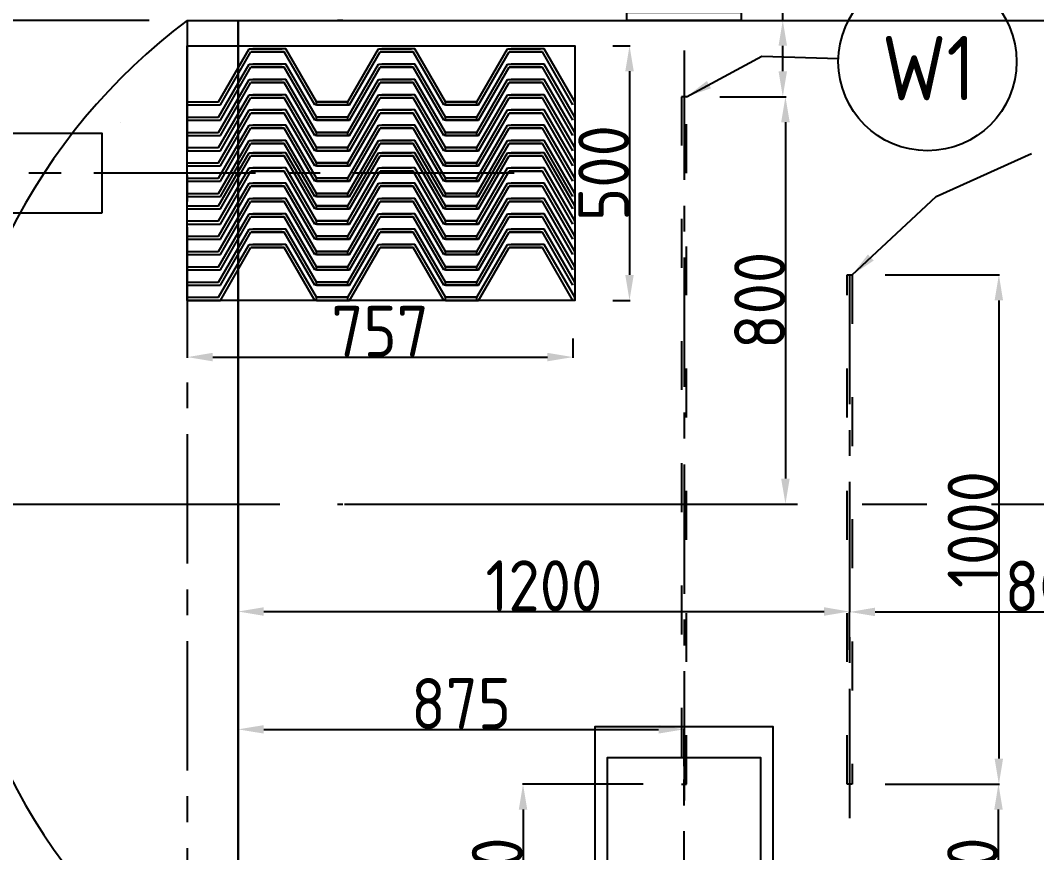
# Model space of a CAD drawing. Header units: inches. Extents: x 45640 to 67593, y 5 to 11258.
# Drawn here: x 53004 to 54999, y 3903 to 5538 of the extents above; entities that cross this region are included whole.
import ezdxf

# ---------------------------------------------------------------- set-up
doc = ezdxf.new("R2010")
doc.units = ezdxf.units.IN
doc.header["$LTSCALE"] = 40
doc.header["$MEASUREMENT"] = 0
doc.linetypes.add('ACAD_ISO03W100', pattern=[30, 12, -18])
doc.linetypes.add('CENTER', pattern=[50.8, 31.75, -6.35, 6.35, -6.35])
doc.styles.get("Standard").update_dxf_attribs({"font": 'isocp.shx', "height": 100, "bigfont": '@extfont2.shx'})
doc.dimstyles.new('ISO-25', dxfattribs={"dimtxt": 100, "dimasz": 50, "dimexe": 1.25, "dimexo": 75, "dimtad": 1, "dimdec": 0, "dimtxsty": 'Standard', "dimcen": 0, "dimclrd": 1, "dimclre": 1, "dimclrt": 1, "dimazin": 0, "dimtfac": 1, "dimtdec": 0, "dimtmove": 0, "dimatfit": 3, "dimfxl": 1, "dimtfillclr": 1, "dimarcsym": 0})

# ---------------------------------------------------------------- blocks, each defined once
blk = doc.blocks.new('*D709')
at = {"color": 1, "lineweight": -2, "ltscale": 0.2, "transparency": 16777216}
for p, q in [((53431.3, 4377), (53431.3, 4375.3)), ((53481.3, 4376.5), (54581.3, 4376.5)), ((54631.3, 4377), (54631.3, 4375.3))]:
    blk.add_line(p, q, dxfattribs=at)
at = {"color": 1, "ltscale": 0.2, "transparency": 16777216}
for points in [[(53481.3, 4384.9), (53481.3, 4368.2), (53431.3, 4376.5)], [(54581.3, 4384.9), (54581.3, 4368.2), (54631.3, 4376.5)]]:
    blk.add_solid(points, dxfattribs=at)
at = {"layer": 'Defpoints', "color": 0, "ltscale": 0.2, "transparency": 16777216}
for p in [(53431.3, 4452), (54631.3, 4452), (54631.3, 4376.5)]:
    blk.add_point(p, dxfattribs=at)
at = {"color": 1, "ltscale": 0.2, "transparency": 16777216, "insert": (54031.3, 4427.2), "char_height": 100, "attachment_point": 5}
blk.add_mtext('1200', dxfattribs=at)
blk = doc.blocks.new('*D710')
at = {"color": 1, "lineweight": -2, "ltscale": 0.2, "transparency": 16777216}
for p, q in [((55431.3, 4475.2), (55431.3, 4374.5)), ((54631.3, 4301.5), (54631.3, 4374.5)), ((54681.3, 4375.7), (55381.3, 4375.7))]:
    blk.add_line(p, q, dxfattribs=at)
at = {"color": 1, "ltscale": 0.2, "transparency": 16777216}
for points in [[(54681.3, 4384.1), (54681.3, 4367.4), (54631.3, 4375.7)], [(55381.3, 4384.1), (55381.3, 4367.4), (55431.3, 4375.7)]]:
    blk.add_solid(points, dxfattribs=at)
at = {"layer": 'Defpoints', "color": 0, "ltscale": 0.2, "transparency": 16777216}
for p in [(55431.3, 4550.2), (54631.3, 4376.5), (55431.3, 4375.7)]:
    blk.add_point(p, dxfattribs=at)
at = {"color": 1, "ltscale": 0.2, "transparency": 16777216, "insert": (55031.3, 4426.3), "char_height": 100, "attachment_point": 5}
blk.add_mtext('800', dxfattribs=at)
blk = doc.blocks.new('*D711')
at = {"color": 1, "lineweight": -2, "ltscale": 0.2, "transparency": 16777216}
for p, q in [((53256.3, 5537.6), (52059.7, 5537.6)), ((52060.9, 5487.6), (52060.9, 3687.6)), ((53256.3, 3637.6), (52059.7, 3637.6))]:
    blk.add_line(p, q, dxfattribs=at)
at = {"color": 1, "ltscale": 0.2, "transparency": 16777216}
for points in [[(52052.6, 5487.6), (52069.2, 5487.6), (52060.9, 5537.6)], [(52052.6, 3687.6), (52069.2, 3687.6), (52060.9, 3637.6)]]:
    blk.add_solid(points, dxfattribs=at)
at = {"layer": 'Defpoints', "color": 0, "ltscale": 0.2, "transparency": 16777216}
for p in [(53331.3, 5537.6), (52060.9, 3637.6), (53331.3, 3637.6)]:
    blk.add_point(p, dxfattribs=at)
at = {"color": 1, "ltscale": 0.2, "transparency": 16777216, "insert": (52010.3, 4587.6), "char_height": 100, "attachment_point": 5, "rotation": 90}
blk.add_mtext('1900', dxfattribs=at)
blk = doc.blocks.new('*D712')
at = {"color": 1, "lineweight": -2, "ltscale": 0.2, "transparency": 16777216}
for p, q in [((52975, 5237.6), (52228.9, 5237.6)), ((52230.2, 3687.6), (52230.2, 5187.6)), ((53256.3, 3637.6), (52228.9, 3637.6))]:
    blk.add_line(p, q, dxfattribs=at)
at = {"color": 1, "ltscale": 0.2, "transparency": 16777216}
for points in [[(52221.8, 5187.6), (52238.5, 5187.6), (52230.2, 5237.6)], [(52221.8, 3687.6), (52238.5, 3687.6), (52230.2, 3637.6)]]:
    blk.add_solid(points, dxfattribs=at)
at = {"layer": 'Defpoints', "color": 0, "ltscale": 0.2, "transparency": 16777216}
for p in [(52230.2, 5237.6), (53050, 5237.6), (53331.3, 3637.6)]:
    blk.add_point(p, dxfattribs=at)
at = {"color": 1, "ltscale": 0.2, "transparency": 16777216, "insert": (52179.5, 4437.6), "char_height": 100, "attachment_point": 5, "rotation": 90}
blk.add_mtext('1600', dxfattribs=at)
blk = doc.blocks.new('*D713')
at = {"color": 1, "lineweight": -2, "ltscale": 0.2, "transparency": 16777216}
for p, q in [((54376.3, 5387.6), (54506.6, 5387.6)), ((54505.4, 5337.6), (54505.4, 4637.6)), ((53701.3, 4587.6), (54506.6, 4587.6))]:
    blk.add_line(p, q, dxfattribs=at)
at = {"color": 1, "ltscale": 0.2, "transparency": 16777216}
for points in [[(54497, 5337.6), (54513.7, 5337.6), (54505.4, 5387.6)], [(54497, 4637.6), (54513.7, 4637.6), (54505.4, 4587.6)]]:
    blk.add_solid(points, dxfattribs=at)
at = {"layer": 'Defpoints', "color": 0, "ltscale": 0.2, "transparency": 16777216}
for p in [(54301.3, 5387.6), (53626.3, 4587.6), (54505.4, 4587.6)]:
    blk.add_point(p, dxfattribs=at)
at = {"color": 1, "ltscale": 0.2, "transparency": 16777216, "insert": (54454.8, 4987.6), "char_height": 100, "attachment_point": 5, "rotation": 90}
blk.add_mtext('800', dxfattribs=at)
blk = doc.blocks.new('*D714')
at = {"color": 1, "lineweight": -2, "ltscale": 0.2, "transparency": 16777216}
for p, q in [((54711.3, 4037.6), (54924.8, 4037.6)), ((54923.5, 3687.6), (54923.5, 3987.6)), ((54795.5, 3637.6), (54924.8, 3637.6))]:
    blk.add_line(p, q, dxfattribs=at)
at = {"color": 1, "ltscale": 0.2, "transparency": 16777216}
for points in [[(54915.2, 3987.6), (54931.9, 3987.6), (54923.5, 4037.6)], [(54915.2, 3687.6), (54931.9, 3687.6), (54923.5, 3637.6)]]:
    blk.add_solid(points, dxfattribs=at)
at = {"layer": 'Defpoints', "color": 0, "ltscale": 0.2, "transparency": 16777216}
for p in [(54636.3, 4037.6), (54923.5, 4037.6), (54720.5, 3637.6)]:
    blk.add_point(p, dxfattribs=at)
at = {"color": 1, "ltscale": 0.2, "transparency": 16777216, "insert": (54872.9, 3837.6), "char_height": 100, "attachment_point": 5, "rotation": 90}
blk.add_mtext('400', dxfattribs=at)
blk = doc.blocks.new('*D715')
at = {"color": 1, "lineweight": -2, "ltscale": 0.2, "transparency": 16777216}
for p, q in [((54701.3, 5037.6), (54925.5, 5037.6)), ((54924.3, 4987.6), (54924.3, 4087.6)), ((54701.3, 4037.6), (54925.5, 4037.6))]:
    blk.add_line(p, q, dxfattribs=at)
at = {"color": 1, "ltscale": 0.2, "transparency": 16777216}
for points in [[(54916, 4987.6), (54932.6, 4987.6), (54924.3, 5037.6)], [(54916, 4087.6), (54932.6, 4087.6), (54924.3, 4037.6)]]:
    blk.add_solid(points, dxfattribs=at)
at = {"layer": 'Defpoints', "color": 0, "ltscale": 0.2, "transparency": 16777216}
for p in [(54626.3, 5037.6), (54626.3, 4037.6), (54924.3, 4037.6)]:
    blk.add_point(p, dxfattribs=at)
at = {"color": 1, "ltscale": 0.2, "transparency": 16777216, "insert": (54873.7, 4537.6), "char_height": 100, "attachment_point": 5, "rotation": 90}
blk.add_mtext('1000', dxfattribs=at)
blk = doc.blocks.new('*D723')
at = {"color": 1, "lineweight": -2, "ltscale": 0.2, "transparency": 16777216}
for p, q in [((52856.3, 4512.6), (52856.3, 3139.1)), ((53331.3, 3562.6), (53331.3, 3139.1)), ((53281.3, 3140.3), (52906.3, 3140.3))]:
    blk.add_line(p, q, dxfattribs=at)
at = {"color": 1, "ltscale": 0.2, "transparency": 16777216}
for points in [[(52906.3, 3148.6), (52906.3, 3132), (52856.3, 3140.3)], [(53281.3, 3148.6), (53281.3, 3132), (53331.3, 3140.3)]]:
    blk.add_solid(points, dxfattribs=at)
at = {"layer": 'Defpoints', "color": 0, "ltscale": 0.2, "transparency": 16777216}
for p in [(52856.3, 4587.6), (53331.3, 3637.6), (52856.3, 3140.3)]:
    blk.add_point(p, dxfattribs=at)
at = {"color": 1, "ltscale": 0.2, "transparency": 16777216, "insert": (53093.8, 3190.9), "char_height": 100, "attachment_point": 5}
blk.add_mtext('475', dxfattribs=at)
blk = doc.blocks.new('*D727')
at = {"color": 1, "lineweight": -2, "ltscale": 0.2, "transparency": 16777216}
for p, q in [((53331.3, 4918.6), (53331.3, 4875)), ((54088.2, 4912.6), (54088.2, 4875)), ((53381.3, 4876.2), (54038.2, 4876.2))]:
    blk.add_line(p, q, dxfattribs=at)
at = {"color": 1, "ltscale": 0.2, "transparency": 16777216}
for points in [[(53381.3, 4884.6), (53381.3, 4867.9), (53331.3, 4876.2)], [(54038.2, 4884.6), (54038.2, 4867.9), (54088.2, 4876.2)]]:
    blk.add_solid(points, dxfattribs=at)
at = {"layer": 'Defpoints', "color": 0, "ltscale": 0.2, "transparency": 16777216}
for p in [(53331.3, 4993.6), (54088.2, 4987.6), (54088.2, 4876.2)]:
    blk.add_point(p, dxfattribs=at)
at = {"color": 1, "ltscale": 0.2, "transparency": 16777216, "insert": (53709.8, 4926.9), "char_height": 100, "attachment_point": 5}
blk.add_mtext('757', dxfattribs=at)
blk = doc.blocks.new('*D728')
at = {"color": 1, "lineweight": -2, "ltscale": 0.2, "transparency": 16777216}
for p, q in [((54166.7, 5487.6), (54200.6, 5487.6)), ((54199.3, 5437.6), (54199.3, 5037.6)), ((54166.7, 4987.6), (54200.6, 4987.6))]:
    blk.add_line(p, q, dxfattribs=at)
at = {"color": 1, "ltscale": 0.2, "transparency": 16777216}
for points in [[(54191, 5437.6), (54207.6, 5437.6), (54199.3, 5487.6)], [(54191, 5037.6), (54207.6, 5037.6), (54199.3, 4987.6)]]:
    blk.add_solid(points, dxfattribs=at)
at = {"layer": 'Defpoints', "color": 0, "ltscale": 0.2, "transparency": 16777216}
for p in [(54091.7, 5487.6), (54091.7, 4987.6), (54199.3, 4987.6)]:
    blk.add_point(p, dxfattribs=at)
at = {"color": 1, "ltscale": 0.2, "transparency": 16777216, "insert": (54148.7, 5237.6), "char_height": 100, "attachment_point": 5, "rotation": 90}
blk.add_mtext('500', dxfattribs=at)
blk = doc.blocks.new('*D729')
at = {"color": 1, "lineweight": -2, "ltscale": 0.2, "transparency": 16777216}
for p, q in [((54500.2, 5537.6), (54500.2, 5749)), ((54268.8, 5537.6), (54501.4, 5537.6)), ((54500.2, 5437.6), (54500.2, 5487.6)), ((54386.3, 5387.6), (54501.4, 5387.6))]:
    blk.add_line(p, q, dxfattribs=at)
at = {"color": 1, "ltscale": 0.2, "transparency": 16777216}
for points in [[(54491.8, 5487.6), (54508.5, 5487.6), (54500.2, 5537.6)], [(54491.8, 5437.6), (54508.5, 5437.6), (54500.2, 5387.6)]]:
    blk.add_solid(points, dxfattribs=at)
at = {"layer": 'Defpoints', "color": 0, "ltscale": 0.2, "transparency": 16777216}
for p in [(54193.8, 5537.6), (54500.2, 5537.6), (54311.3, 5387.6)]:
    blk.add_point(p, dxfattribs=at)
at = {"color": 1, "ltscale": 0.2, "transparency": 16777216, "insert": (54449.5, 5668.3), "char_height": 100, "attachment_point": 5, "rotation": 90}
blk.add_mtext('150', dxfattribs=at)
blk = doc.blocks.new('*D730')
at = {"color": 1, "lineweight": -2, "ltscale": 0.2, "transparency": 16777216}
for p, q in [((54226.3, 4037.6), (53989.1, 4037.6)), ((53990.3, 3987.6), (53990.3, 3687.6)), ((54231.3, 3637.6), (53989.1, 3637.6))]:
    blk.add_line(p, q, dxfattribs=at)
at = {"color": 1, "ltscale": 0.2, "transparency": 16777216}
for points in [[(53982, 3987.6), (53998.6, 3987.6), (53990.3, 4037.6)], [(53982, 3687.6), (53998.6, 3687.6), (53990.3, 3637.6)]]:
    blk.add_solid(points, dxfattribs=at)
at = {"layer": 'Defpoints', "color": 0, "ltscale": 0.2, "transparency": 16777216}
for p in [(54301.3, 4037.6), (53990.3, 3637.6), (54306.3, 3637.6)]:
    blk.add_point(p, dxfattribs=at)
at = {"color": 1, "ltscale": 0.2, "transparency": 16777216, "insert": (53939.7, 3837.6), "char_height": 100, "attachment_point": 5, "rotation": 90}
blk.add_mtext('400', dxfattribs=at)
blk = doc.blocks.new('*D731')
at = {"color": 1, "lineweight": -2, "ltscale": 0.2, "transparency": 16777216}
for p, q in [((53431.3, 4127), (53431.3, 4143.9)), ((53481.3, 4145.1), (54256.3, 4145.1)), ((54306.3, 4073.1), (54306.3, 4146.4))]:
    blk.add_line(p, q, dxfattribs=at)
at = {"color": 1, "ltscale": 0.2, "transparency": 16777216}
for points in [[(53481.3, 4153.4), (53481.3, 4136.8), (53431.3, 4145.1)], [(54256.3, 4153.4), (54256.3, 4136.8), (54306.3, 4145.1)]]:
    blk.add_solid(points, dxfattribs=at)
at = {"layer": 'Defpoints', "color": 0, "ltscale": 0.2, "transparency": 16777216}
for p in [(53431.3, 4202), (54306.3, 4145.1), (54306.3, 3998.1)]:
    blk.add_point(p, dxfattribs=at)
at = {"color": 1, "ltscale": 0.2, "transparency": 16777216, "insert": (53868.8, 4195.7), "char_height": 100, "attachment_point": 5}
blk.add_mtext('875', dxfattribs=at)

msp = doc.modelspace()

# ---------------------------------------------------------------- linework, layer by layer
at = {"linetype": 'CENTER', "lineweight": -3, "ltscale": 0.2}
msp.add_line((53331.3, 5537.6), (53331.3, 3637.6), dxfattribs=at)
at = {"lineweight": -3, "ltscale": 0.2}
for p, q in [((53331.3, 5537.6), (53431.3, 5537.6)), ((53392.8, 5377.6), (53452.9, 5481.6)), ((53396.3, 5371.6), (53456.3, 5475.6)), ((53452.9, 5481.6), (53517.8, 5481.6)), ((53456.3, 5475.6), (53521.3, 5475.6)), ((53521.3, 5475.6), (53456.3, 5475.6)), ((53524.7, 5481.6), (53459.8, 5481.6)), ((53581.3, 5371.6), (53521.3, 5475.6)), ((53584.8, 5377.6), (53524.7, 5481.6)), ((53646.3, 5377.6), (53706.4, 5481.6)), ((53649.8, 5371.6), (53709.8, 5475.6)), ((53706.4, 5481.6), (53771.3, 5481.6)), ((53774.8, 5475.6), (53709.8, 5475.6)), ((53709.8, 5475.6), (53774.8, 5475.6)), ((53778.2, 5481.6), (53713.2, 5481.6)), ((53834.8, 5371.6), (53774.8, 5475.6)), ((53838.2, 5377.6), (53778.2, 5481.6)), ((53899.8, 5377.6), (53959.8, 5481.6)), ((53903.2, 5371.6), (53963.2, 5475.6)), ((53959.8, 5481.6), (54024.8, 5481.6)), ((53963.2, 5475.6), (54028.2, 5475.6)), ((54028.2, 5475.6), (53963.2, 5475.6)), ((54031.6, 5481.6), (53966.7, 5481.6)), ((54088.2, 5371.6), (54028.2, 5475.6)), ((54091.7, 5377.6), (54031.6, 5481.6)), ((53392.8, 5347.6), (53452.9, 5451.6)), ((53452.9, 5451.6), (53517.8, 5451.6)), ((53524.7, 5451.6), (53459.8, 5451.6)), ((53584.8, 5347.6), (53524.7, 5451.6)), ((53646.3, 5347.6), (53706.4, 5451.6)), ((53706.4, 5451.6), (53771.3, 5451.6)), ((53778.2, 5451.6), (53713.2, 5451.6)), ((53838.2, 5347.6), (53778.2, 5451.6)), ((53899.8, 5347.6), (53959.8, 5451.6)), ((53959.8, 5451.6), (54024.8, 5451.6)), ((54031.6, 5451.6), (53966.7, 5451.6)), ((54091.7, 5347.6), (54031.6, 5451.6)), ((53396.3, 5341.6), (53456.3, 5445.6)), ((53456.3, 5445.6), (53521.3, 5445.6)), ((53521.3, 5445.6), (53456.3, 5445.6)), ((53581.3, 5341.6), (53521.3, 5445.6)), ((53649.8, 5341.6), (53709.8, 5445.6)), ((53774.8, 5445.6), (53709.8, 5445.6)), ((53709.8, 5445.6), (53774.8, 5445.6)), ((53834.8, 5341.6), (53774.8, 5445.6)), ((53903.2, 5341.6), (53963.2, 5445.6)), ((53963.2, 5445.6), (54028.2, 5445.6)), ((54028.2, 5445.6), (53963.2, 5445.6)), ((54088.2, 5341.6), (54028.2, 5445.6)), ((53392.8, 5317.6), (53452.9, 5421.6)), ((53396.3, 5311.6), (53456.3, 5415.6)), ((53452.9, 5421.6), (53517.8, 5421.6)), ((53456.3, 5415.6), (53521.3, 5415.6)), ((53521.3, 5415.6), (53456.3, 5415.6)), ((53524.7, 5421.6), (53459.8, 5421.6)), ((53581.3, 5311.6), (53521.3, 5415.6)), ((53584.8, 5317.6), (53524.7, 5421.6)), ((53646.3, 5317.6), (53706.4, 5421.6)), ((53649.8, 5311.6), (53709.8, 5415.6)), ((53706.4, 5421.6), (53771.3, 5421.6)), ((53774.8, 5415.6), (53709.8, 5415.6)), ((53709.8, 5415.6), (53774.8, 5415.6)), ((53778.2, 5421.6), (53713.2, 5421.6)), ((53834.8, 5311.6), (53774.8, 5415.6)), ((53838.2, 5317.6), (53778.2, 5421.6)), ((53899.8, 5317.6), (53959.8, 5421.6)), ((53903.2, 5311.6), (53963.2, 5415.6)), ((53959.8, 5421.6), (54024.8, 5421.6)), ((53963.2, 5415.6), (54028.2, 5415.6)), ((54028.2, 5415.6), (53963.2, 5415.6)), ((54031.6, 5421.6), (53966.7, 5421.6)), ((54088.2, 5311.6), (54028.2, 5415.6)), ((54091.7, 5317.6), (54031.6, 5421.6)), ((53392.8, 5287.6), (53452.9, 5391.6)), ((53392.8, 5287.6), (53452.9, 5391.6)), ((53392.8, 5287.6), (53452.9, 5391.6)), ((53392.8, 5287.6), (53452.9, 5391.6)), ((53452.9, 5391.6), (53517.8, 5391.6)), ((53452.9, 5391.6), (53517.8, 5391.6)), ((53452.9, 5391.6), (53517.8, 5391.6)), ((53452.9, 5391.6), (53517.8, 5391.6)), ((53524.7, 5391.6), (53459.8, 5391.6)), ((53524.7, 5391.6), (53459.8, 5391.6)), ((53524.7, 5391.6), (53459.8, 5391.6)), ((53524.7, 5391.6), (53459.8, 5391.6)), ((53584.8, 5287.6), (53524.7, 5391.6)), ((53584.8, 5287.6), (53524.7, 5391.6)), ((53584.8, 5287.6), (53524.7, 5391.6)), ((53584.8, 5287.6), (53524.7, 5391.6)), ((53646.3, 5287.6), (53706.4, 5391.6)), ((53646.3, 5287.6), (53706.4, 5391.6)), ((53646.3, 5287.6), (53706.4, 5391.6)), ((53646.3, 5287.6), (53706.4, 5391.6)), ((53706.4, 5391.6), (53771.3, 5391.6)), ((53706.4, 5391.6), (53771.3, 5391.6)), ((53706.4, 5391.6), (53771.3, 5391.6)), ((53706.4, 5391.6), (53771.3, 5391.6)), ((53778.2, 5391.6), (53713.2, 5391.6)), ((53778.2, 5391.6), (53713.2, 5391.6)), ((53778.2, 5391.6), (53713.2, 5391.6)), ((53778.2, 5391.6), (53713.2, 5391.6)), ((53838.2, 5287.6), (53778.2, 5391.6)), ((53838.2, 5287.6), (53778.2, 5391.6)), ((53838.2, 5287.6), (53778.2, 5391.6)), ((53838.2, 5287.6), (53778.2, 5391.6)), ((53899.8, 5287.6), (53959.8, 5391.6)), ((53899.8, 5287.6), (53959.8, 5391.6)), ((53899.8, 5287.6), (53959.8, 5391.6)), ((53899.8, 5287.6), (53959.8, 5391.6)), ((53959.8, 5391.6), (54024.8, 5391.6)), ((53959.8, 5391.6), (54024.8, 5391.6)), ((53959.8, 5391.6), (54024.8, 5391.6)), ((53959.8, 5391.6), (54024.8, 5391.6)), ((54031.6, 5391.6), (53966.7, 5391.6)), ((54031.6, 5391.6), (53966.7, 5391.6)), ((54031.6, 5391.6), (53966.7, 5391.6)), ((54031.6, 5391.6), (53966.7, 5391.6)), ((54091.7, 5287.6), (54031.6, 5391.6)), ((54091.7, 5287.6), (54031.6, 5391.6)), ((54091.7, 5287.6), (54031.6, 5391.6)), ((54091.7, 5287.6), (54031.6, 5391.6)), ((53331.3, 5371.6), (53331.3, 5377.6)), ((53331.3, 5377.6), (53392.8, 5377.6)), ((53331.3, 5371.6), (53396.3, 5371.6)), ((53396.3, 5281.6), (53456.3, 5385.6)), ((53396.3, 5281.6), (53456.3, 5385.6)), ((53396.3, 5281.6), (53456.3, 5385.6)), ((53396.3, 5281.6), (53456.3, 5385.6)), ((53456.3, 5385.6), (53521.3, 5385.6)), ((53521.3, 5385.6), (53456.3, 5385.6)), ((53456.3, 5385.6), (53521.3, 5385.6)), ((53521.3, 5385.6), (53456.3, 5385.6)), ((53456.3, 5385.6), (53521.3, 5385.6)), ((53521.3, 5385.6), (53456.3, 5385.6)), ((53456.3, 5385.6), (53521.3, 5385.6)), ((53521.3, 5385.6), (53456.3, 5385.6)), ((53581.3, 5281.6), (53521.3, 5385.6)), ((53581.3, 5281.6), (53521.3, 5385.6)), ((53581.3, 5281.6), (53521.3, 5385.6)), ((53581.3, 5281.6), (53521.3, 5385.6)), ((53646.3, 5371.6), (53581.3, 5371.6)), ((53646.3, 5377.6), (53584.8, 5377.6)), ((53584.8, 5371.6), (53584.8, 5377.6)), ((53584.8, 5377.6), (53646.3, 5377.6)), ((53584.8, 5371.6), (53649.8, 5371.6)), ((53646.3, 5371.6), (53646.3, 5377.6)), ((53649.8, 5281.6), (53709.8, 5385.6)), ((53649.8, 5281.6), (53709.8, 5385.6)), ((53649.8, 5281.6), (53709.8, 5385.6)), ((53649.8, 5281.6), (53709.8, 5385.6)), ((53774.8, 5385.6), (53709.8, 5385.6)), ((53709.8, 5385.6), (53774.8, 5385.6)), ((53774.8, 5385.6), (53709.8, 5385.6)), ((53709.8, 5385.6), (53774.8, 5385.6)), ((53774.8, 5385.6), (53709.8, 5385.6)), ((53709.8, 5385.6), (53774.8, 5385.6)), ((53774.8, 5385.6), (53709.8, 5385.6)), ((53709.8, 5385.6), (53774.8, 5385.6)), ((53834.8, 5281.6), (53774.8, 5385.6)), ((53834.8, 5281.6), (53774.8, 5385.6)), ((53834.8, 5281.6), (53774.8, 5385.6)), ((53834.8, 5281.6), (53774.8, 5385.6)), ((53899.8, 5371.6), (53834.8, 5371.6)), ((53899.8, 5377.6), (53838.2, 5377.6)), ((53838.2, 5371.6), (53838.2, 5377.6)), ((53838.2, 5377.6), (53899.8, 5377.6)), ((53838.2, 5371.6), (53903.2, 5371.6)), ((53899.8, 5371.6), (53899.8, 5377.6)), ((53903.2, 5281.6), (53963.2, 5385.6)), ((53903.2, 5281.6), (53963.2, 5385.6)), ((53903.2, 5281.6), (53963.2, 5385.6)), ((53903.2, 5281.6), (53963.2, 5385.6)), ((53963.2, 5385.6), (54028.2, 5385.6)), ((54028.2, 5385.6), (53963.2, 5385.6)), ((53963.2, 5385.6), (54028.2, 5385.6)), ((54028.2, 5385.6), (53963.2, 5385.6)), ((53963.2, 5385.6), (54028.2, 5385.6)), ((54028.2, 5385.6), (53963.2, 5385.6)), ((53963.2, 5385.6), (54028.2, 5385.6)), ((54028.2, 5385.6), (53963.2, 5385.6)), ((54088.2, 5281.6), (54028.2, 5385.6)), ((54088.2, 5281.6), (54028.2, 5385.6)), ((54088.2, 5281.6), (54028.2, 5385.6)), ((54088.2, 5281.6), (54028.2, 5385.6)), ((54091.7, 5371.6), (54091.7, 5377.6)), ((53331.3, 5341.6), (53331.3, 5347.6)), ((53331.3, 5347.6), (53392.8, 5347.6)), ((53392.8, 5257.6), (53452.9, 5361.6)), ((53396.3, 5251.6), (53456.3, 5355.6)), ((53452.9, 5361.6), (53517.8, 5361.6)), ((53456.3, 5355.6), (53521.3, 5355.6)), ((53521.3, 5355.6), (53456.3, 5355.6)), ((53524.7, 5361.6), (53459.8, 5361.6)), ((53581.3, 5251.6), (53521.3, 5355.6)), ((53584.8, 5257.6), (53524.7, 5361.6)), ((53646.3, 5347.6), (53584.8, 5347.6)), ((53584.8, 5341.6), (53584.8, 5347.6)), ((53584.8, 5347.6), (53646.3, 5347.6)), ((53646.3, 5257.6), (53706.4, 5361.6)), ((53646.3, 5341.6), (53646.3, 5347.6)), ((53649.8, 5251.6), (53709.8, 5355.6)), ((53706.4, 5361.6), (53771.3, 5361.6)), ((53774.8, 5355.6), (53709.8, 5355.6)), ((53709.8, 5355.6), (53774.8, 5355.6)), ((53778.2, 5361.6), (53713.2, 5361.6)), ((53834.8, 5251.6), (53774.8, 5355.6)), ((53838.2, 5257.6), (53778.2, 5361.6)), ((53899.8, 5347.6), (53838.2, 5347.6)), ((53838.2, 5341.6), (53838.2, 5347.6)), ((53838.2, 5347.6), (53899.8, 5347.6)), ((53899.8, 5257.6), (53959.8, 5361.6)), ((53899.8, 5341.6), (53899.8, 5347.6)), ((53903.2, 5251.6), (53963.2, 5355.6)), ((53959.8, 5361.6), (54024.8, 5361.6)), ((53963.2, 5355.6), (54028.2, 5355.6)), ((54028.2, 5355.6), (53963.2, 5355.6)), ((54031.6, 5361.6), (53966.7, 5361.6)), ((54088.2, 5251.6), (54028.2, 5355.6)), ((54091.7, 5257.6), (54031.6, 5361.6)), ((54091.7, 5341.6), (54091.7, 5347.6)), ((53331.3, 5341.6), (53396.3, 5341.6)), ((53392.8, 5227.6), (53452.9, 5331.6)), ((53452.9, 5331.6), (53517.8, 5331.6)), ((53524.7, 5331.6), (53459.8, 5331.6)), ((53584.8, 5227.6), (53524.7, 5331.6)), ((53646.3, 5341.6), (53581.3, 5341.6)), ((53584.8, 5341.6), (53649.8, 5341.6)), ((53646.3, 5227.6), (53706.4, 5331.6)), ((53706.4, 5331.6), (53771.3, 5331.6)), ((53778.2, 5331.6), (53713.2, 5331.6)), ((53838.2, 5227.6), (53778.2, 5331.6)), ((53899.8, 5341.6), (53834.8, 5341.6)), ((53838.2, 5341.6), (53903.2, 5341.6)), ((53899.8, 5227.6), (53959.8, 5331.6)), ((53959.8, 5331.6), (54024.8, 5331.6)), ((54031.6, 5331.6), (53966.7, 5331.6)), ((54091.7, 5227.6), (54031.6, 5331.6)), ((53331.3, 5311.6), (53331.3, 5317.6)), ((53331.3, 5317.6), (53392.8, 5317.6)), ((53331.3, 5311.6), (53396.3, 5311.6)), ((53396.3, 5221.6), (53456.3, 5325.6)), ((53456.3, 5325.6), (53521.3, 5325.6)), ((53521.3, 5325.6), (53456.3, 5325.6)), ((53581.3, 5221.6), (53521.3, 5325.6)), ((53646.3, 5311.6), (53581.3, 5311.6)), ((53646.3, 5317.6), (53584.8, 5317.6)), ((53584.8, 5311.6), (53584.8, 5317.6)), ((53584.8, 5317.6), (53646.3, 5317.6)), ((53584.8, 5311.6), (53649.8, 5311.6)), ((53646.3, 5311.6), (53646.3, 5317.6)), ((53649.8, 5221.6), (53709.8, 5325.6)), ((53774.8, 5325.6), (53709.8, 5325.6)), ((53709.8, 5325.6), (53774.8, 5325.6)), ((53834.8, 5221.6), (53774.8, 5325.6)), ((53899.8, 5311.6), (53834.8, 5311.6)), ((53899.8, 5317.6), (53838.2, 5317.6)), ((53838.2, 5311.6), (53838.2, 5317.6)), ((53838.2, 5317.6), (53899.8, 5317.6)), ((53838.2, 5311.6), (53903.2, 5311.6)), ((53899.8, 5311.6), (53899.8, 5317.6)), ((53903.2, 5221.6), (53963.2, 5325.6)), ((53963.2, 5325.6), (54028.2, 5325.6)), ((54028.2, 5325.6), (53963.2, 5325.6)), ((54088.2, 5221.6), (54028.2, 5325.6)), ((54091.7, 5311.6), (54091.7, 5317.6)), ((53331.3, 5281.6), (53331.3, 5287.6)), ((53331.3, 5287.6), (53392.8, 5287.6)), ((53331.3, 5281.6), (53331.3, 5287.6)), ((53331.3, 5287.6), (53392.8, 5287.6)), ((53331.3, 5281.6), (53331.3, 5287.6)), ((53331.3, 5287.6), (53392.8, 5287.6)), ((53331.3, 5281.6), (53331.3, 5287.6)), ((53331.3, 5287.6), (53392.8, 5287.6)), ((53392.8, 5197.6), (53452.9, 5301.6)), ((53396.3, 5191.6), (53456.3, 5295.6)), ((53452.9, 5301.6), (53517.8, 5301.6)), ((53456.3, 5295.6), (53521.3, 5295.6)), ((53521.3, 5295.6), (53456.3, 5295.6)), ((53524.7, 5301.6), (53459.8, 5301.6)), ((53581.3, 5191.6), (53521.3, 5295.6)), ((53584.8, 5197.6), (53524.7, 5301.6)), ((53646.3, 5287.6), (53584.8, 5287.6)), ((53584.8, 5281.6), (53584.8, 5287.6)), ((53584.8, 5287.6), (53646.3, 5287.6)), ((53646.3, 5287.6), (53584.8, 5287.6)), ((53584.8, 5281.6), (53584.8, 5287.6)), ((53584.8, 5287.6), (53646.3, 5287.6)), ((53646.3, 5287.6), (53584.8, 5287.6)), ((53584.8, 5281.6), (53584.8, 5287.6)), ((53584.8, 5287.6), (53646.3, 5287.6)), ((53646.3, 5287.6), (53584.8, 5287.6)), ((53584.8, 5281.6), (53584.8, 5287.6)), ((53584.8, 5287.6), (53646.3, 5287.6)), ((53646.3, 5197.6), (53706.4, 5301.6)), ((53646.3, 5281.6), (53646.3, 5287.6)), ((53646.3, 5281.6), (53646.3, 5287.6)), ((53646.3, 5281.6), (53646.3, 5287.6)), ((53646.3, 5281.6), (53646.3, 5287.6)), ((53649.8, 5191.6), (53709.8, 5295.6)), ((53706.4, 5301.6), (53771.3, 5301.6)), ((53774.8, 5295.6), (53709.8, 5295.6)), ((53709.8, 5295.6), (53774.8, 5295.6)), ((53778.2, 5301.6), (53713.2, 5301.6)), ((53834.8, 5191.6), (53774.8, 5295.6)), ((53838.2, 5197.6), (53778.2, 5301.6)), ((53899.8, 5287.6), (53838.2, 5287.6)), ((53838.2, 5281.6), (53838.2, 5287.6)), ((53838.2, 5287.6), (53899.8, 5287.6)), ((53899.8, 5287.6), (53838.2, 5287.6)), ((53838.2, 5281.6), (53838.2, 5287.6)), ((53838.2, 5287.6), (53899.8, 5287.6)), ((53899.8, 5287.6), (53838.2, 5287.6)), ((53838.2, 5281.6), (53838.2, 5287.6)), ((53838.2, 5287.6), (53899.8, 5287.6)), ((53899.8, 5287.6), (53838.2, 5287.6)), ((53838.2, 5281.6), (53838.2, 5287.6)), ((53838.2, 5287.6), (53899.8, 5287.6)), ((53899.8, 5197.6), (53959.8, 5301.6)), ((53899.8, 5281.6), (53899.8, 5287.6)), ((53899.8, 5281.6), (53899.8, 5287.6)), ((53899.8, 5281.6), (53899.8, 5287.6)), ((53899.8, 5281.6), (53899.8, 5287.6)), ((53903.2, 5191.6), (53963.2, 5295.6)), ((53959.8, 5301.6), (54024.8, 5301.6)), ((53963.2, 5295.6), (54028.2, 5295.6)), ((54028.2, 5295.6), (53963.2, 5295.6)), ((54031.6, 5301.6), (53966.7, 5301.6)), ((54088.2, 5191.6), (54028.2, 5295.6)), ((54091.7, 5197.6), (54031.6, 5301.6)), ((54091.7, 5281.6), (54091.7, 5287.6)), ((54091.7, 5281.6), (54091.7, 5287.6)), ((54091.7, 5281.6), (54091.7, 5287.6)), ((54091.7, 5281.6), (54091.7, 5287.6)), ((53331.3, 5281.6), (53396.3, 5281.6)), ((53331.3, 5281.6), (53396.3, 5281.6)), ((53331.3, 5281.6), (53396.3, 5281.6)), ((53331.3, 5281.6), (53396.3, 5281.6)), ((53392.8, 5173.6), (53452.9, 5277.6)), ((53396.3, 5167.6), (53456.3, 5271.6)), ((53452.9, 5277.6), (53517.8, 5277.6)), ((53456.3, 5271.6), (53521.3, 5271.6)), ((53521.3, 5271.6), (53456.3, 5271.6)), ((53524.7, 5277.6), (53459.8, 5277.6)), ((53581.3, 5167.6), (53521.3, 5271.6)), ((53584.8, 5173.6), (53524.7, 5277.6)), ((53646.3, 5281.6), (53581.3, 5281.6)), ((53646.3, 5281.6), (53581.3, 5281.6)), ((53646.3, 5281.6), (53581.3, 5281.6)), ((53646.3, 5281.6), (53581.3, 5281.6)), ((53584.8, 5281.6), (53649.8, 5281.6)), ((53584.8, 5281.6), (53649.8, 5281.6)), ((53584.8, 5281.6), (53649.8, 5281.6)), ((53584.8, 5281.6), (53649.8, 5281.6)), ((53646.3, 5173.6), (53706.4, 5277.6)), ((53649.8, 5167.6), (53709.8, 5271.6)), ((53706.4, 5277.6), (53771.3, 5277.6)), ((53774.8, 5271.6), (53709.8, 5271.6)), ((53709.8, 5271.6), (53774.8, 5271.6)), ((53778.2, 5277.6), (53713.2, 5277.6)), ((53834.8, 5167.6), (53774.8, 5271.6)), ((53838.2, 5173.6), (53778.2, 5277.6)), ((53899.8, 5281.6), (53834.8, 5281.6)), ((53899.8, 5281.6), (53834.8, 5281.6)), ((53899.8, 5281.6), (53834.8, 5281.6)), ((53899.8, 5281.6), (53834.8, 5281.6)), ((53838.2, 5281.6), (53903.2, 5281.6)), ((53838.2, 5281.6), (53903.2, 5281.6)), ((53838.2, 5281.6), (53903.2, 5281.6)), ((53838.2, 5281.6), (53903.2, 5281.6)), ((53899.8, 5173.6), (53959.8, 5277.6)), ((53903.2, 5167.6), (53963.2, 5271.6)), ((53959.8, 5277.6), (54024.8, 5277.6)), ((53963.2, 5271.6), (54028.2, 5271.6)), ((54028.2, 5271.6), (53963.2, 5271.6)), ((54031.6, 5277.6), (53966.7, 5277.6)), ((54088.2, 5167.6), (54028.2, 5271.6)), ((54091.7, 5173.6), (54031.6, 5277.6)), ((53331.3, 5251.6), (53331.3, 5257.6)), ((53331.3, 5257.6), (53392.8, 5257.6)), ((53331.3, 5251.6), (53396.3, 5251.6)), ((53392.8, 5143.6), (53452.9, 5247.6)), ((53452.9, 5247.6), (53517.8, 5247.6)), ((53524.7, 5247.6), (53459.8, 5247.6)), ((53584.8, 5143.6), (53524.7, 5247.6)), ((53646.3, 5251.6), (53581.3, 5251.6)), ((53646.3, 5257.6), (53584.8, 5257.6)), ((53584.8, 5251.6), (53584.8, 5257.6)), ((53584.8, 5257.6), (53646.3, 5257.6)), ((53584.8, 5251.6), (53649.8, 5251.6)), ((53646.3, 5251.6), (53646.3, 5257.6)), ((53646.3, 5143.6), (53706.4, 5247.6)), ((53706.4, 5247.6), (53771.3, 5247.6)), ((53778.2, 5247.6), (53713.2, 5247.6)), ((53838.2, 5143.6), (53778.2, 5247.6)), ((53899.8, 5251.6), (53834.8, 5251.6)), ((53899.8, 5257.6), (53838.2, 5257.6)), ((53838.2, 5251.6), (53838.2, 5257.6)), ((53838.2, 5257.6), (53899.8, 5257.6)), ((53838.2, 5251.6), (53903.2, 5251.6)), ((53899.8, 5251.6), (53899.8, 5257.6)), ((53899.8, 5143.6), (53959.8, 5247.6)), ((53959.8, 5247.6), (54024.8, 5247.6)), ((54031.6, 5247.6), (53966.7, 5247.6)), ((54091.7, 5143.6), (54031.6, 5247.6)), ((54091.7, 5251.6), (54091.7, 5257.6)), ((53331.3, 5221.6), (53331.3, 5227.6)), ((53331.3, 5227.6), (53392.8, 5227.6)), ((53396.3, 5137.6), (53456.3, 5241.6)), ((53456.3, 5241.6), (53521.3, 5241.6)), ((53521.3, 5241.6), (53456.3, 5241.6)), ((53581.3, 5137.6), (53521.3, 5241.6)), ((53646.3, 5227.6), (53584.8, 5227.6)), ((53584.8, 5221.6), (53584.8, 5227.6)), ((53584.8, 5227.6), (53646.3, 5227.6)), ((53646.3, 5221.6), (53646.3, 5227.6)), ((53649.8, 5137.6), (53709.8, 5241.6)), ((53774.8, 5241.6), (53709.8, 5241.6)), ((53709.8, 5241.6), (53774.8, 5241.6)), ((53834.8, 5137.6), (53774.8, 5241.6)), ((53899.8, 5227.6), (53838.2, 5227.6)), ((53838.2, 5221.6), (53838.2, 5227.6)), ((53838.2, 5227.6), (53899.8, 5227.6)), ((53899.8, 5221.6), (53899.8, 5227.6)), ((53903.2, 5137.6), (53963.2, 5241.6)), ((53963.2, 5241.6), (54028.2, 5241.6)), ((54028.2, 5241.6), (53963.2, 5241.6)), ((54088.2, 5137.6), (54028.2, 5241.6)), ((54091.7, 5221.6), (54091.7, 5227.6)), ((53331.3, 5221.6), (53396.3, 5221.6)), ((53392.8, 5113.6), (53452.9, 5217.6)), ((53396.3, 5107.6), (53456.3, 5211.6)), ((53452.9, 5217.6), (53517.8, 5217.6)), ((53456.3, 5211.6), (53521.3, 5211.6)), ((53521.3, 5211.6), (53456.3, 5211.6)), ((53524.7, 5217.6), (53459.8, 5217.6)), ((53581.3, 5107.6), (53521.3, 5211.6)), ((53584.8, 5113.6), (53524.7, 5217.6)), ((53646.3, 5221.6), (53581.3, 5221.6)), ((53584.8, 5221.6), (53649.8, 5221.6)), ((53646.3, 5113.6), (53706.4, 5217.6)), ((53649.8, 5107.6), (53709.8, 5211.6)), ((53706.4, 5217.6), (53771.3, 5217.6)), ((53774.8, 5211.6), (53709.8, 5211.6)), ((53709.8, 5211.6), (53774.8, 5211.6)), ((53778.2, 5217.6), (53713.2, 5217.6)), ((53834.8, 5107.6), (53774.8, 5211.6)), ((53838.2, 5113.6), (53778.2, 5217.6)), ((53899.8, 5221.6), (53834.8, 5221.6)), ((53838.2, 5221.6), (53903.2, 5221.6)), ((53899.8, 5113.6), (53959.8, 5217.6)), ((53903.2, 5107.6), (53963.2, 5211.6)), ((53959.8, 5217.6), (54024.8, 5217.6)), ((53963.2, 5211.6), (54028.2, 5211.6)), ((54028.2, 5211.6), (53963.2, 5211.6)), ((54031.6, 5217.6), (53966.7, 5217.6)), ((54088.2, 5107.6), (54028.2, 5211.6)), ((54091.7, 5113.6), (54031.6, 5217.6)), ((53331.3, 5191.6), (53331.3, 5197.6)), ((53331.3, 5197.6), (53392.8, 5197.6)), ((53331.3, 5191.6), (53396.3, 5191.6)), ((53392.8, 5083.6), (53452.9, 5187.6)), ((53452.9, 5187.6), (53517.8, 5187.6)), ((53524.7, 5187.6), (53459.8, 5187.6)), ((53584.8, 5083.6), (53524.7, 5187.6)), ((53646.3, 5191.6), (53581.3, 5191.6)), ((53646.3, 5197.6), (53584.8, 5197.6)), ((53584.8, 5191.6), (53584.8, 5197.6)), ((53584.8, 5197.6), (53646.3, 5197.6)), ((53584.8, 5191.6), (53649.8, 5191.6)), ((53646.3, 5191.6), (53646.3, 5197.6)), ((53646.3, 5083.6), (53706.4, 5187.6)), ((53706.4, 5187.6), (53771.3, 5187.6)), ((53778.2, 5187.6), (53713.2, 5187.6)), ((53838.2, 5083.6), (53778.2, 5187.6)), ((53899.8, 5191.6), (53834.8, 5191.6)), ((53899.8, 5197.6), (53838.2, 5197.6)), ((53838.2, 5191.6), (53838.2, 5197.6)), ((53838.2, 5197.6), (53899.8, 5197.6)), ((53838.2, 5191.6), (53903.2, 5191.6)), ((53899.8, 5191.6), (53899.8, 5197.6)), ((53899.8, 5083.6), (53959.8, 5187.6)), ((53959.8, 5187.6), (54024.8, 5187.6)), ((54031.6, 5187.6), (53966.7, 5187.6)), ((54091.7, 5083.6), (54031.6, 5187.6)), ((54091.7, 5191.6), (54091.7, 5197.6)), ((53331.3, 5167.6), (53331.3, 5173.6)), ((53331.3, 5173.6), (53392.8, 5173.6)), ((53331.3, 5167.6), (53396.3, 5167.6)), ((53396.3, 5077.6), (53456.3, 5181.6)), ((53456.3, 5181.6), (53521.3, 5181.6)), ((53521.3, 5181.6), (53456.3, 5181.6)), ((53581.3, 5077.6), (53521.3, 5181.6)), ((53646.3, 5167.6), (53581.3, 5167.6)), ((53646.3, 5173.6), (53584.8, 5173.6)), ((53584.8, 5167.6), (53584.8, 5173.6)), ((53584.8, 5173.6), (53646.3, 5173.6)), ((53584.8, 5167.6), (53649.8, 5167.6)), ((53646.3, 5167.6), (53646.3, 5173.6)), ((53649.8, 5077.6), (53709.8, 5181.6)), ((53774.8, 5181.6), (53709.8, 5181.6)), ((53709.8, 5181.6), (53774.8, 5181.6)), ((53834.8, 5077.6), (53774.8, 5181.6)), ((53899.8, 5167.6), (53834.8, 5167.6)), ((53899.8, 5173.6), (53838.2, 5173.6)), ((53838.2, 5167.6), (53838.2, 5173.6)), ((53838.2, 5173.6), (53899.8, 5173.6)), ((53838.2, 5167.6), (53903.2, 5167.6)), ((53899.8, 5167.6), (53899.8, 5173.6)), ((53903.2, 5077.6), (53963.2, 5181.6)), ((53963.2, 5181.6), (54028.2, 5181.6)), ((54028.2, 5181.6), (53963.2, 5181.6)), ((54088.2, 5077.6), (54028.2, 5181.6)), ((54091.7, 5167.6), (54091.7, 5173.6)), ((53392.8, 5053.6), (53452.9, 5157.6)), ((53396.3, 5047.6), (53456.3, 5151.6)), ((53452.9, 5157.6), (53517.8, 5157.6)), ((53456.3, 5151.6), (53521.3, 5151.6)), ((53521.3, 5151.6), (53456.3, 5151.6)), ((53524.7, 5157.6), (53459.8, 5157.6)), ((53581.3, 5047.6), (53521.3, 5151.6)), ((53584.8, 5053.6), (53524.7, 5157.6)), ((53646.3, 5053.6), (53706.4, 5157.6)), ((53649.8, 5047.6), (53709.8, 5151.6)), ((53706.4, 5157.6), (53771.3, 5157.6)), ((53774.8, 5151.6), (53709.8, 5151.6)), ((53709.8, 5151.6), (53774.8, 5151.6)), ((53778.2, 5157.6), (53713.2, 5157.6)), ((53834.8, 5047.6), (53774.8, 5151.6)), ((53838.2, 5053.6), (53778.2, 5157.6)), ((53899.8, 5053.6), (53959.8, 5157.6)), ((53903.2, 5047.6), (53963.2, 5151.6)), ((53959.8, 5157.6), (54024.8, 5157.6)), ((53963.2, 5151.6), (54028.2, 5151.6)), ((54028.2, 5151.6), (53963.2, 5151.6)), ((54031.6, 5157.6), (53966.7, 5157.6)), ((54088.2, 5047.6), (54028.2, 5151.6)), ((54091.7, 5053.6), (54031.6, 5157.6)), ((53331.3, 5137.6), (53331.3, 5143.6)), ((53331.3, 5143.6), (53392.8, 5143.6)), ((53331.3, 5137.6), (53396.3, 5137.6)), ((53392.8, 5023.6), (53452.9, 5127.6)), ((53452.9, 5127.6), (53517.8, 5127.6)), ((53524.7, 5127.6), (53459.8, 5127.6)), ((53584.8, 5023.6), (53524.7, 5127.6)), ((53646.3, 5137.6), (53581.3, 5137.6)), ((53646.3, 5143.6), (53584.8, 5143.6)), ((53584.8, 5137.6), (53584.8, 5143.6)), ((53584.8, 5143.6), (53646.3, 5143.6)), ((53584.8, 5137.6), (53649.8, 5137.6)), ((53646.3, 5137.6), (53646.3, 5143.6)), ((53646.3, 5023.6), (53706.4, 5127.6)), ((53706.4, 5127.6), (53771.3, 5127.6)), ((53778.2, 5127.6), (53713.2, 5127.6)), ((53838.2, 5023.6), (53778.2, 5127.6)), ((53899.8, 5137.6), (53834.8, 5137.6)), ((53899.8, 5143.6), (53838.2, 5143.6)), ((53838.2, 5137.6), (53838.2, 5143.6)), ((53838.2, 5143.6), (53899.8, 5143.6)), ((53838.2, 5137.6), (53903.2, 5137.6)), ((53899.8, 5137.6), (53899.8, 5143.6)), ((53899.8, 5023.6), (53959.8, 5127.6)), ((53959.8, 5127.6), (54024.8, 5127.6)), ((54031.6, 5127.6), (53966.7, 5127.6)), ((54091.7, 5023.6), (54031.6, 5127.6)), ((54091.7, 5137.6), (54091.7, 5143.6)), ((53331.3, 5107.6), (53331.3, 5113.6)), ((53331.3, 5113.6), (53392.8, 5113.6)), ((53331.3, 5107.6), (53396.3, 5107.6)), ((53396.3, 5017.6), (53456.3, 5121.6)), ((53456.3, 5121.6), (53521.3, 5121.6)), ((53521.3, 5121.6), (53456.3, 5121.6)), ((53581.3, 5017.6), (53521.3, 5121.6)), ((53646.3, 5107.6), (53581.3, 5107.6)), ((53646.3, 5113.6), (53584.8, 5113.6)), ((53584.8, 5107.6), (53584.8, 5113.6)), ((53584.8, 5113.6), (53646.3, 5113.6)), ((53584.8, 5107.6), (53649.8, 5107.6)), ((53646.3, 5107.6), (53646.3, 5113.6)), ((53649.8, 5017.6), (53709.8, 5121.6)), ((53774.8, 5121.6), (53709.8, 5121.6)), ((53709.8, 5121.6), (53774.8, 5121.6)), ((53834.8, 5017.6), (53774.8, 5121.6)), ((53899.8, 5107.6), (53834.8, 5107.6)), ((53899.8, 5113.6), (53838.2, 5113.6)), ((53838.2, 5107.6), (53838.2, 5113.6)), ((53838.2, 5113.6), (53899.8, 5113.6)), ((53838.2, 5107.6), (53903.2, 5107.6)), ((53899.8, 5107.6), (53899.8, 5113.6)), ((53903.2, 5017.6), (53963.2, 5121.6)), ((53963.2, 5121.6), (54028.2, 5121.6)), ((54028.2, 5121.6), (53963.2, 5121.6)), ((54088.2, 5017.6), (54028.2, 5121.6)), ((54091.7, 5107.6), (54091.7, 5113.6)), ((53392.8, 4993.6), (53452.9, 5097.6)), ((53396.3, 4987.6), (53456.3, 5091.6)), ((53452.9, 5097.6), (53517.8, 5097.6)), ((53456.3, 5091.6), (53521.3, 5091.6)), ((53521.3, 5091.6), (53456.3, 5091.6)), ((53524.7, 5097.6), (53459.8, 5097.6)), ((53581.3, 4987.6), (53521.3, 5091.6)), ((53584.8, 4993.6), (53524.7, 5097.6)), ((53646.3, 4993.6), (53706.4, 5097.6)), ((53649.8, 4987.6), (53709.8, 5091.6)), ((53706.4, 5097.6), (53771.3, 5097.6)), ((53774.8, 5091.6), (53709.8, 5091.6)), ((53709.8, 5091.6), (53774.8, 5091.6)), ((53778.2, 5097.6), (53713.2, 5097.6)), ((53834.8, 4987.6), (53774.8, 5091.6)), ((53838.2, 4993.6), (53778.2, 5097.6)), ((53899.8, 4993.6), (53959.8, 5097.6)), ((53903.2, 4987.6), (53963.2, 5091.6)), ((53959.8, 5097.6), (54024.8, 5097.6)), ((53963.2, 5091.6), (54028.2, 5091.6)), ((54028.2, 5091.6), (53963.2, 5091.6)), ((54031.6, 5097.6), (53966.7, 5097.6)), ((54088.2, 4987.6), (54028.2, 5091.6)), ((54091.7, 4993.6), (54031.6, 5097.6)), ((53331.3, 5077.6), (53331.3, 5083.6)), ((53331.3, 5083.6), (53392.8, 5083.6)), ((53331.3, 5077.6), (53396.3, 5077.6)), ((53646.3, 5077.6), (53581.3, 5077.6)), ((53646.3, 5083.6), (53584.8, 5083.6)), ((53584.8, 5077.6), (53584.8, 5083.6)), ((53584.8, 5083.6), (53646.3, 5083.6)), ((53584.8, 5077.6), (53649.8, 5077.6)), ((53646.3, 5077.6), (53646.3, 5083.6)), ((53899.8, 5077.6), (53834.8, 5077.6)), ((53899.8, 5083.6), (53838.2, 5083.6)), ((53838.2, 5077.6), (53838.2, 5083.6)), ((53838.2, 5083.6), (53899.8, 5083.6)), ((53838.2, 5077.6), (53903.2, 5077.6)), ((53899.8, 5077.6), (53899.8, 5083.6)), ((54091.7, 5077.6), (54091.7, 5083.6)), ((53331.3, 5047.6), (53331.3, 5053.6)), ((53331.3, 5053.6), (53392.8, 5053.6)), ((53331.3, 5047.6), (53396.3, 5047.6)), ((53646.3, 5047.6), (53581.3, 5047.6)), ((53646.3, 5053.6), (53584.8, 5053.6)), ((53584.8, 5047.6), (53584.8, 5053.6)), ((53584.8, 5053.6), (53646.3, 5053.6)), ((53584.8, 5047.6), (53649.8, 5047.6)), ((53646.3, 5047.6), (53646.3, 5053.6)), ((53899.8, 5047.6), (53834.8, 5047.6)), ((53899.8, 5053.6), (53838.2, 5053.6)), ((53838.2, 5047.6), (53838.2, 5053.6)), ((53838.2, 5053.6), (53899.8, 5053.6)), ((53838.2, 5047.6), (53903.2, 5047.6)), ((53899.8, 5047.6), (53899.8, 5053.6)), ((54091.7, 5047.6), (54091.7, 5053.6)), ((53331.3, 5017.6), (53331.3, 5023.6)), ((53331.3, 5023.6), (53392.8, 5023.6)), ((53331.3, 5017.6), (53396.3, 5017.6)), ((53646.3, 5017.6), (53581.3, 5017.6)), ((53646.3, 5023.6), (53584.8, 5023.6)), ((53584.8, 5017.6), (53584.8, 5023.6)), ((53584.8, 5023.6), (53646.3, 5023.6)), ((53584.8, 5017.6), (53649.8, 5017.6)), ((53646.3, 5017.6), (53646.3, 5023.6)), ((53899.8, 5017.6), (53834.8, 5017.6)), ((53899.8, 5023.6), (53838.2, 5023.6)), ((53838.2, 5017.6), (53838.2, 5023.6)), ((53838.2, 5023.6), (53899.8, 5023.6)), ((53838.2, 5017.6), (53903.2, 5017.6)), ((53899.8, 5017.6), (53899.8, 5023.6)), ((54091.7, 5017.6), (54091.7, 5023.6)), ((53331.3, 4987.6), (53331.3, 4993.6)), ((53331.3, 4993.6), (53392.8, 4993.6)), ((53331.3, 4987.6), (53396.3, 4987.6)), ((53646.3, 4987.6), (53581.3, 4987.6)), ((53646.3, 4993.6), (53584.8, 4993.6)), ((53584.8, 4987.6), (53584.8, 4993.6)), ((53584.8, 4993.6), (53646.3, 4993.6)), ((53584.8, 4987.6), (53649.8, 4987.6)), ((53646.3, 4987.6), (53646.3, 4993.6)), ((53899.8, 4987.6), (53834.8, 4987.6)), ((53899.8, 4993.6), (53838.2, 4993.6)), ((53838.2, 4987.6), (53838.2, 4993.6)), ((53838.2, 4993.6), (53899.8, 4993.6)), ((53838.2, 4987.6), (53903.2, 4987.6)), ((53899.8, 4987.6), (53899.8, 4993.6)), ((54091.7, 4987.6), (54091.7, 4993.6))]:
    msp.add_line(p, q, dxfattribs=at)
at = {"lineweight": -3, "ltscale": 0.01}
msp.add_line((53431.3, 5537.6), (53431.3, 3737.6), dxfattribs=at)
at = {"linetype": 'ACAD_ISO03W100', "lineweight": -3, "ltscale": 0.2}
for p, q in [((53636.3, 5537.6), (53626.3, 5537.6)), ((54301.3, 5387.6), (54301.3, 4037.6)), ((54311.3, 4037.6), (54311.3, 5387.6)), ((53626.3, 4587.6), (53636.3, 4587.6)), ((53631.3, 4587.6), (53636.3, 4587.6))]:
    msp.add_line(p, q, dxfattribs=at)
at = {"color": 1, "linetype": 'CENTER', "lineweight": -3, "ltscale": 0.2}
for p, q in [((54306.3, 5478.3), (54306.3, 3998.1)), ((54631.3, 5037.6), (54631.3, 3937.6)), ((54306.3, 2878.2), (54306.3, 4125.6))]:
    msp.add_line(p, q, dxfattribs=at)
at = {"color": 1, "lineweight": -3, "ltscale": 0.2}
msp.add_line((53200.2, 5337.6), (53200.2, 5337.6), dxfattribs=at)
at = {"color": 1, "linetype": 'CENTER', "lineweight": -3, "ltscale": 0.25}
msp.add_line((53973, 5237.6), (52663.8, 5237.6), dxfattribs=at)
at = {"linetype": 'CENTER', "lineweight": -3, "ltscale": 0.5}
msp.add_line((50845.8, 4587.6), (61909.9, 4587.6), dxfattribs=at)
at = {"ltscale": 0.01}
msp.add_lwpolyline([(54418.8, 5537.6), (54193.8, 5537.6), (54193.8, 5553.6), (54418.8, 5553.6)], close=True, dxfattribs=at)
at = {"ltscale": 0.2}
for points in [[(55931.3, 3637.6), (53431.3, 3637.6), (53431.3, 5537.6), (55931.3, 5537.6)], [(53331.3, 5487.6), (54091.7, 5487.6), (54091.7, 4987.6), (53331.3, 4987.6)], [(53164.5, 5159.7), (53164.5, 5315.6), (52830.6, 5315.6), (52830.6, 5159.7)], [(54131.3, 3627.6), (54481.3, 3627.6), (54481.3, 4149.8), (54131.3, 4149.8)], [(54456.3, 3168), (54156.3, 3168), (54156.3, 4090.1), (54456.3, 4090.1)]]:
    msp.add_lwpolyline(points, close=True, dxfattribs=at)
at = {"linetype": 'ACAD_ISO03W100', "ltscale": 0.2}
for points in [[(54311.3, 5387.6), (54301.3, 5387.6), (54301.3, 4037.6), (54311.3, 4037.6)], [(54636.3, 4037.6), (54626.3, 4037.6), (54626.3, 5037.6), (54636.3, 5037.6)]]:
    msp.add_lwpolyline(points, close=True, dxfattribs=at)
at = {"ltscale": 0.01}
msp.add_circle((54784.2, 5456.4), 175, dxfattribs=at)
at = {"ltscale": 0.25}
msp.add_arc((54043.8, 4587.6), 1187.5, 126.8699, 233.1301, dxfattribs=at)

# ---------------------------------------------------------------- texts
at = {"lineweight": -3, "ltscale": 0.01, "insert": (54694.6, 5507.1), "char_height": 126.56, "width": 1025.685, "attachment_point": 1}
msp.add_mtext('W1', dxfattribs=at)

# ---------------------------------------------------------------- dimensions: what is measured, and where the dimension line sits
at = {"ltscale": 0.2}
for base, p1, p2, picture, middle in [((54500.2, 5537.6), (54311.3, 5387.6), (54193.8, 5537.6), '*D729', (54449.5, 5668.3)), ((54199.3, 4987.6), (54091.7, 5487.6), (54091.7, 4987.6), '*D728', (54148.7, 5237.6)), ((54505.4, 4587.6), (54301.3, 5387.6), (53626.3, 4587.6), '*D713', (54454.8, 4987.6)), ((54924.3, 4037.6), (54626.3, 5037.6), (54626.3, 4037.6), '*D715', (54873.7, 4537.6))]:
    dim = msp.add_linear_dim(base=base, p1=p1, p2=p2, angle=90, dimstyle='ISO-25', dxfattribs=at)
    dim.commit()
    dim.dimension.update_dxf_attribs({"geometry": picture, "text_midpoint": middle})
at = {"color": 1, "ltscale": 0.2}
dim = msp.add_linear_dim(base=(52060.9, 3637.6), p1=(53331.3, 5537.6), p2=(53331.3, 3637.6), angle=90, dimstyle='ISO-25', dxfattribs=at)
dim.commit()
dim.dimension.update_dxf_attribs({"geometry": '*D711', "text_midpoint": (52060.9, 4587.6), "dimtype": 160})
dim = msp.add_linear_dim(base=(52230.2, 5237.6), p1=(53331.3, 3637.6), p2=(53050, 5237.6), angle=90, dimstyle='ISO-25', dxfattribs=at)
dim.commit()
dim.dimension.update_dxf_attribs({"geometry": '*D712', "text_midpoint": (52179.5, 4437.6)})
at = {"ltscale": 0.2}
for base, p1, p2, picture, middle in [((54088.2, 4876.2), (53331.3, 4993.6), (54088.2, 4987.6), '*D727', (53709.8, 4926.9)), ((52856.3, 3140.3), (53331.3, 3637.6), (52856.3, 4587.6), '*D723', (53093.8, 3190.9)), ((54306.3, 4145.1), (53431.3, 4202), (54306.3, 3998.1), '*D731', (53868.8, 4195.7))]:
    dim = msp.add_linear_dim(base=base, p1=p1, p2=p2, dimstyle='ISO-25', dxfattribs=at)
    dim.commit()
    dim.dimension.update_dxf_attribs({"geometry": picture, "text_midpoint": middle})
at = {"color": 1, "ltscale": 0.2}
dim = msp.add_linear_dim(base=(55431.3, 4375.7), p1=(54631.3, 4376.5), p2=(55431.3, 4550.2), dimstyle='ISO-25', dxfattribs=at)
dim.commit()
dim.dimension.update_dxf_attribs({"geometry": '*D710', "text_midpoint": (55031.3, 4426.3)})
dim = msp.add_linear_dim(base=(54631.3, 4376.5), p1=(53431.3, 4452), p2=(54631.3, 4452), dimstyle='ISO-25', dxfattribs=at)
dim.commit()
dim.dimension.update_dxf_attribs({"geometry": '*D709', "text_midpoint": (54031.3, 4376.5), "dimtype": 160})
at = {"ltscale": 0.2}
for base, p1, p2, picture, middle in [((53990.3, 3637.6), (54301.3, 4037.6), (54306.3, 3637.6), '*D730', (53990.3, 3837.6)), ((54923.5, 4037.6), (54720.5, 3637.6), (54636.3, 4037.6), '*D714', (54923.5, 3837.6))]:
    dim = msp.add_linear_dim(base=base, p1=p1, p2=p2, angle=90, dimstyle='ISO-25', dxfattribs=at)
    dim.commit()
    dim.dimension.update_dxf_attribs({"geometry": picture, "text_midpoint": middle, "dimtype": 160})

# ---------------------------------------------------------------- leaders
msp.add_leader([(54311.3, 5387.6), (54458.9, 5467.5), (54609.3, 5462.4)], dimstyle='ISO-25', override={"dimgap": 0.625, "dimtad": 0}, dxfattribs=at)
at = {"color": 1, "ltscale": 0.2}
msp.add_leader([(54636.3, 5037.6), (54801.3, 5191.4), (54988.1, 5276.1)], dimstyle='ISO-25', override={"dimgap": 0.625, "dimtad": 0}, dxfattribs=at)

doc.saveas('drawing.dxf')
